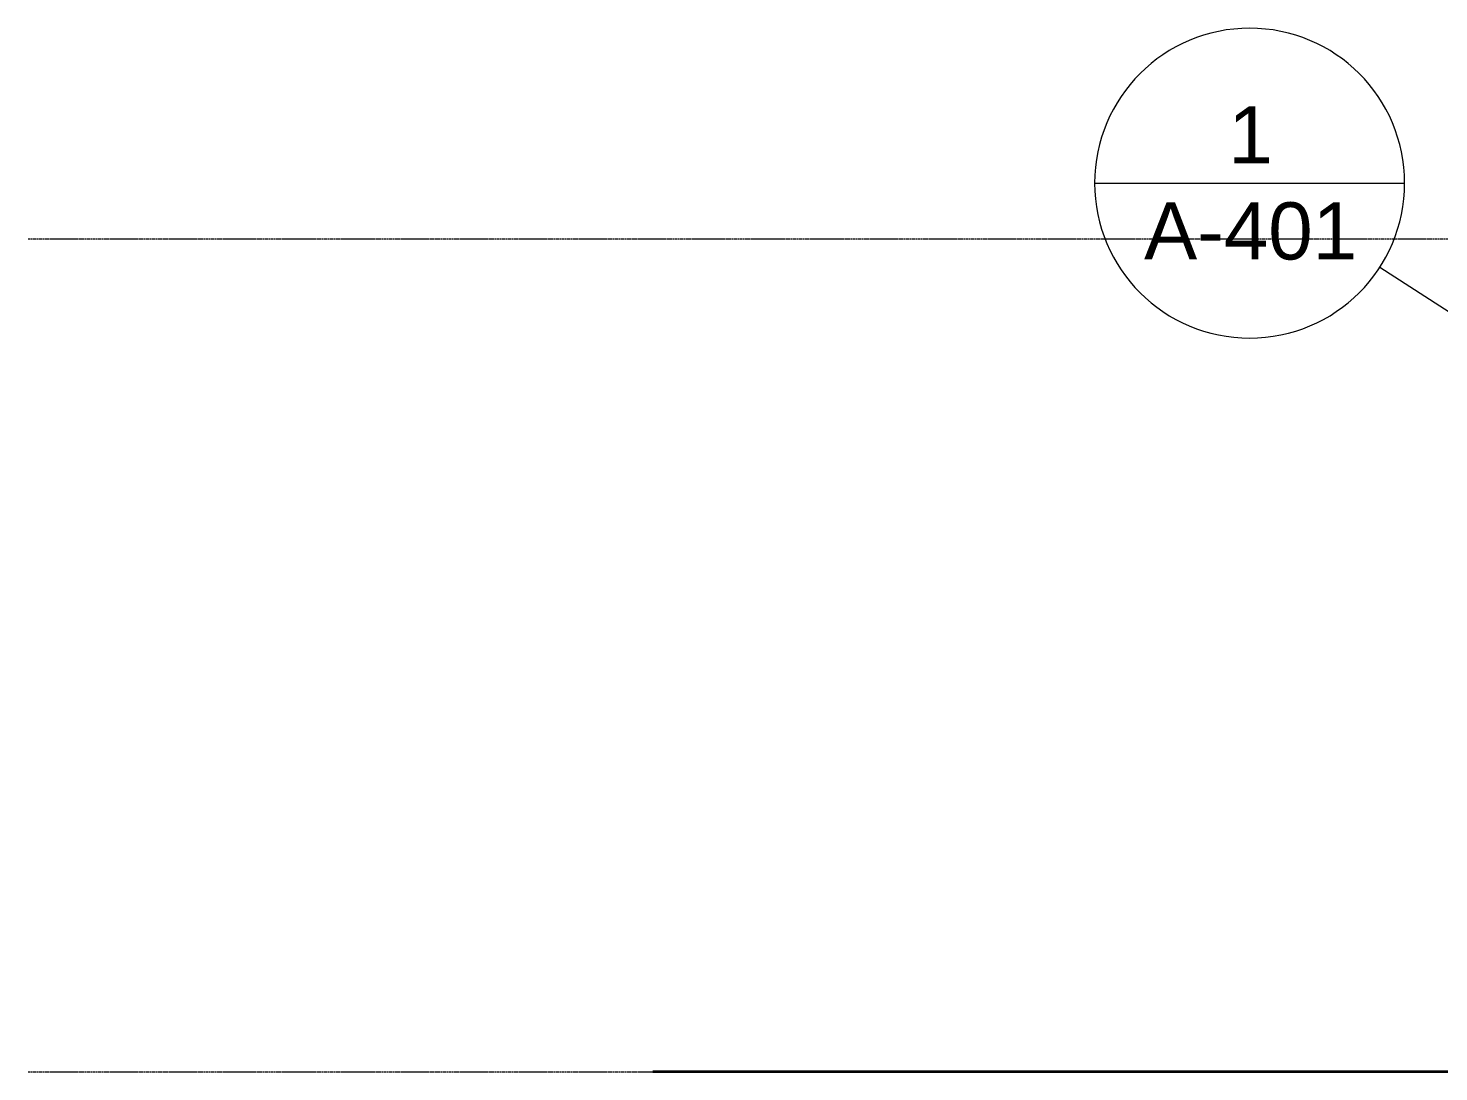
# Model space of a CAD drawing. Header units: inches. Extents: x -55396 to -733, y -290 to 853.
# Drawn here: x -21289.9 to -20853.1, y 0 to 323.3 of the extents above; entities that cross this region are included whole.
import ezdxf

# ---------------------------------------------------------------- set-up
doc = ezdxf.new("R2010")
doc.units = ezdxf.units.IN
doc.header["$MEASUREMENT"] = 0
doc.linetypes.add('Grid Line 1_2_', pattern=[0.875, 0.5, -0.125, 0.125, -0.125])
doc.linetypes.add('Grid Line 1_2__2_', pattern=[0.875, 0.5, -0.125, 0.125, -0.125])
for name, color, linetype, lineweight in [('A-ANNO-SYMB', 150, 'Continuous', 9), ('A-FLOR-LEVL', 51, 'Continuous', 9), ('C-TOPO', 7, 'Continuous', 9)]:
    doc.layers.add(name, color=color, linetype=linetype, lineweight=lineweight)
doc.styles.add('Arial_2', font='arial.ttf', dxfattribs={"height": 17.703593})

# ---------------------------------------------------------------- blocks, each defined once
blk = doc.blocks.new('Locker Rooms and Restrooms_rvt-2-Section 7')
at = {"layer": 'A-FLOR-LEVL', "linetype": 'Grid Line 1_2__2_'}
blk.add_line((20361.6, 0), (23227.37, 0), dxfattribs=at)
blk = doc.blocks.new('Section - Callout Head-19020-Section 7')
at = {"layer": 'A-ANNO-SYMB'}
blk.add_line((22871.23, 385.36), (22967.23, 385.36), dxfattribs=at)
for start, end in [(0, 180), (180, 360)]:
    blk.add_arc((22919.23, 385.36), 48, start, end, dxfattribs=at)

msp = doc.modelspace()

# ---------------------------------------------------------------- linework, layer by layer
at = {"layer": 'A-ANNO-SYMB'}
msp.add_line((-20797.58, 201.41), (-20871.38, 249.2), dxfattribs=at)
at = {"layer": 'A-FLOR-LEVL', "linetype": 'Grid Line 1_2_'}
for p, q in [((-21289.95, 258), (-18424.18, 258)), ((-21289.95, 0), (-18424.18, 0))]:
    msp.add_line(p, q, dxfattribs=at)
at = {"layer": 'C-TOPO', "lineweight": 35}
msp.add_line((-20762.12, 0), (-21096.51, 0), dxfattribs=at)
at = {"layer": 'C-TOPO'}
msp.add_line((-20762.12, 0), (-21096.51, 0), dxfattribs=at)

# ---------------------------------------------------------------- block references
at = {"layer": 'A-ANNO-SYMB'}
msp.add_blockref('Section - Callout Head-19020-Section 7', (-43830.9, -110.07), dxfattribs=at)

# ---------------------------------------------------------------- texts
at = {"layer": 'A-ANNO-SYMB', "attachment_point": 2, "line_spacing_factor": 0.938532, "style": 'Arial_2'}
for s, insert, char_height, width in [('1', (-20911.39, 299.11), 17.7, 16.416), ('A-401', (-20911.39, 269.35), 17.704, 78.624)]:
    msp.add_mtext(s, dxfattribs=dict(at, insert=insert, char_height=char_height, width=width))

# ---------------------------------------------------------------- next in the draw order: block references
at = {"color": 170, "lineweight": 5}
msp.add_blockref('Locker Rooms and Restrooms_rvt-2-Section 7', (-41651.55, 0), dxfattribs=at)

doc.saveas('drawing.dxf')
